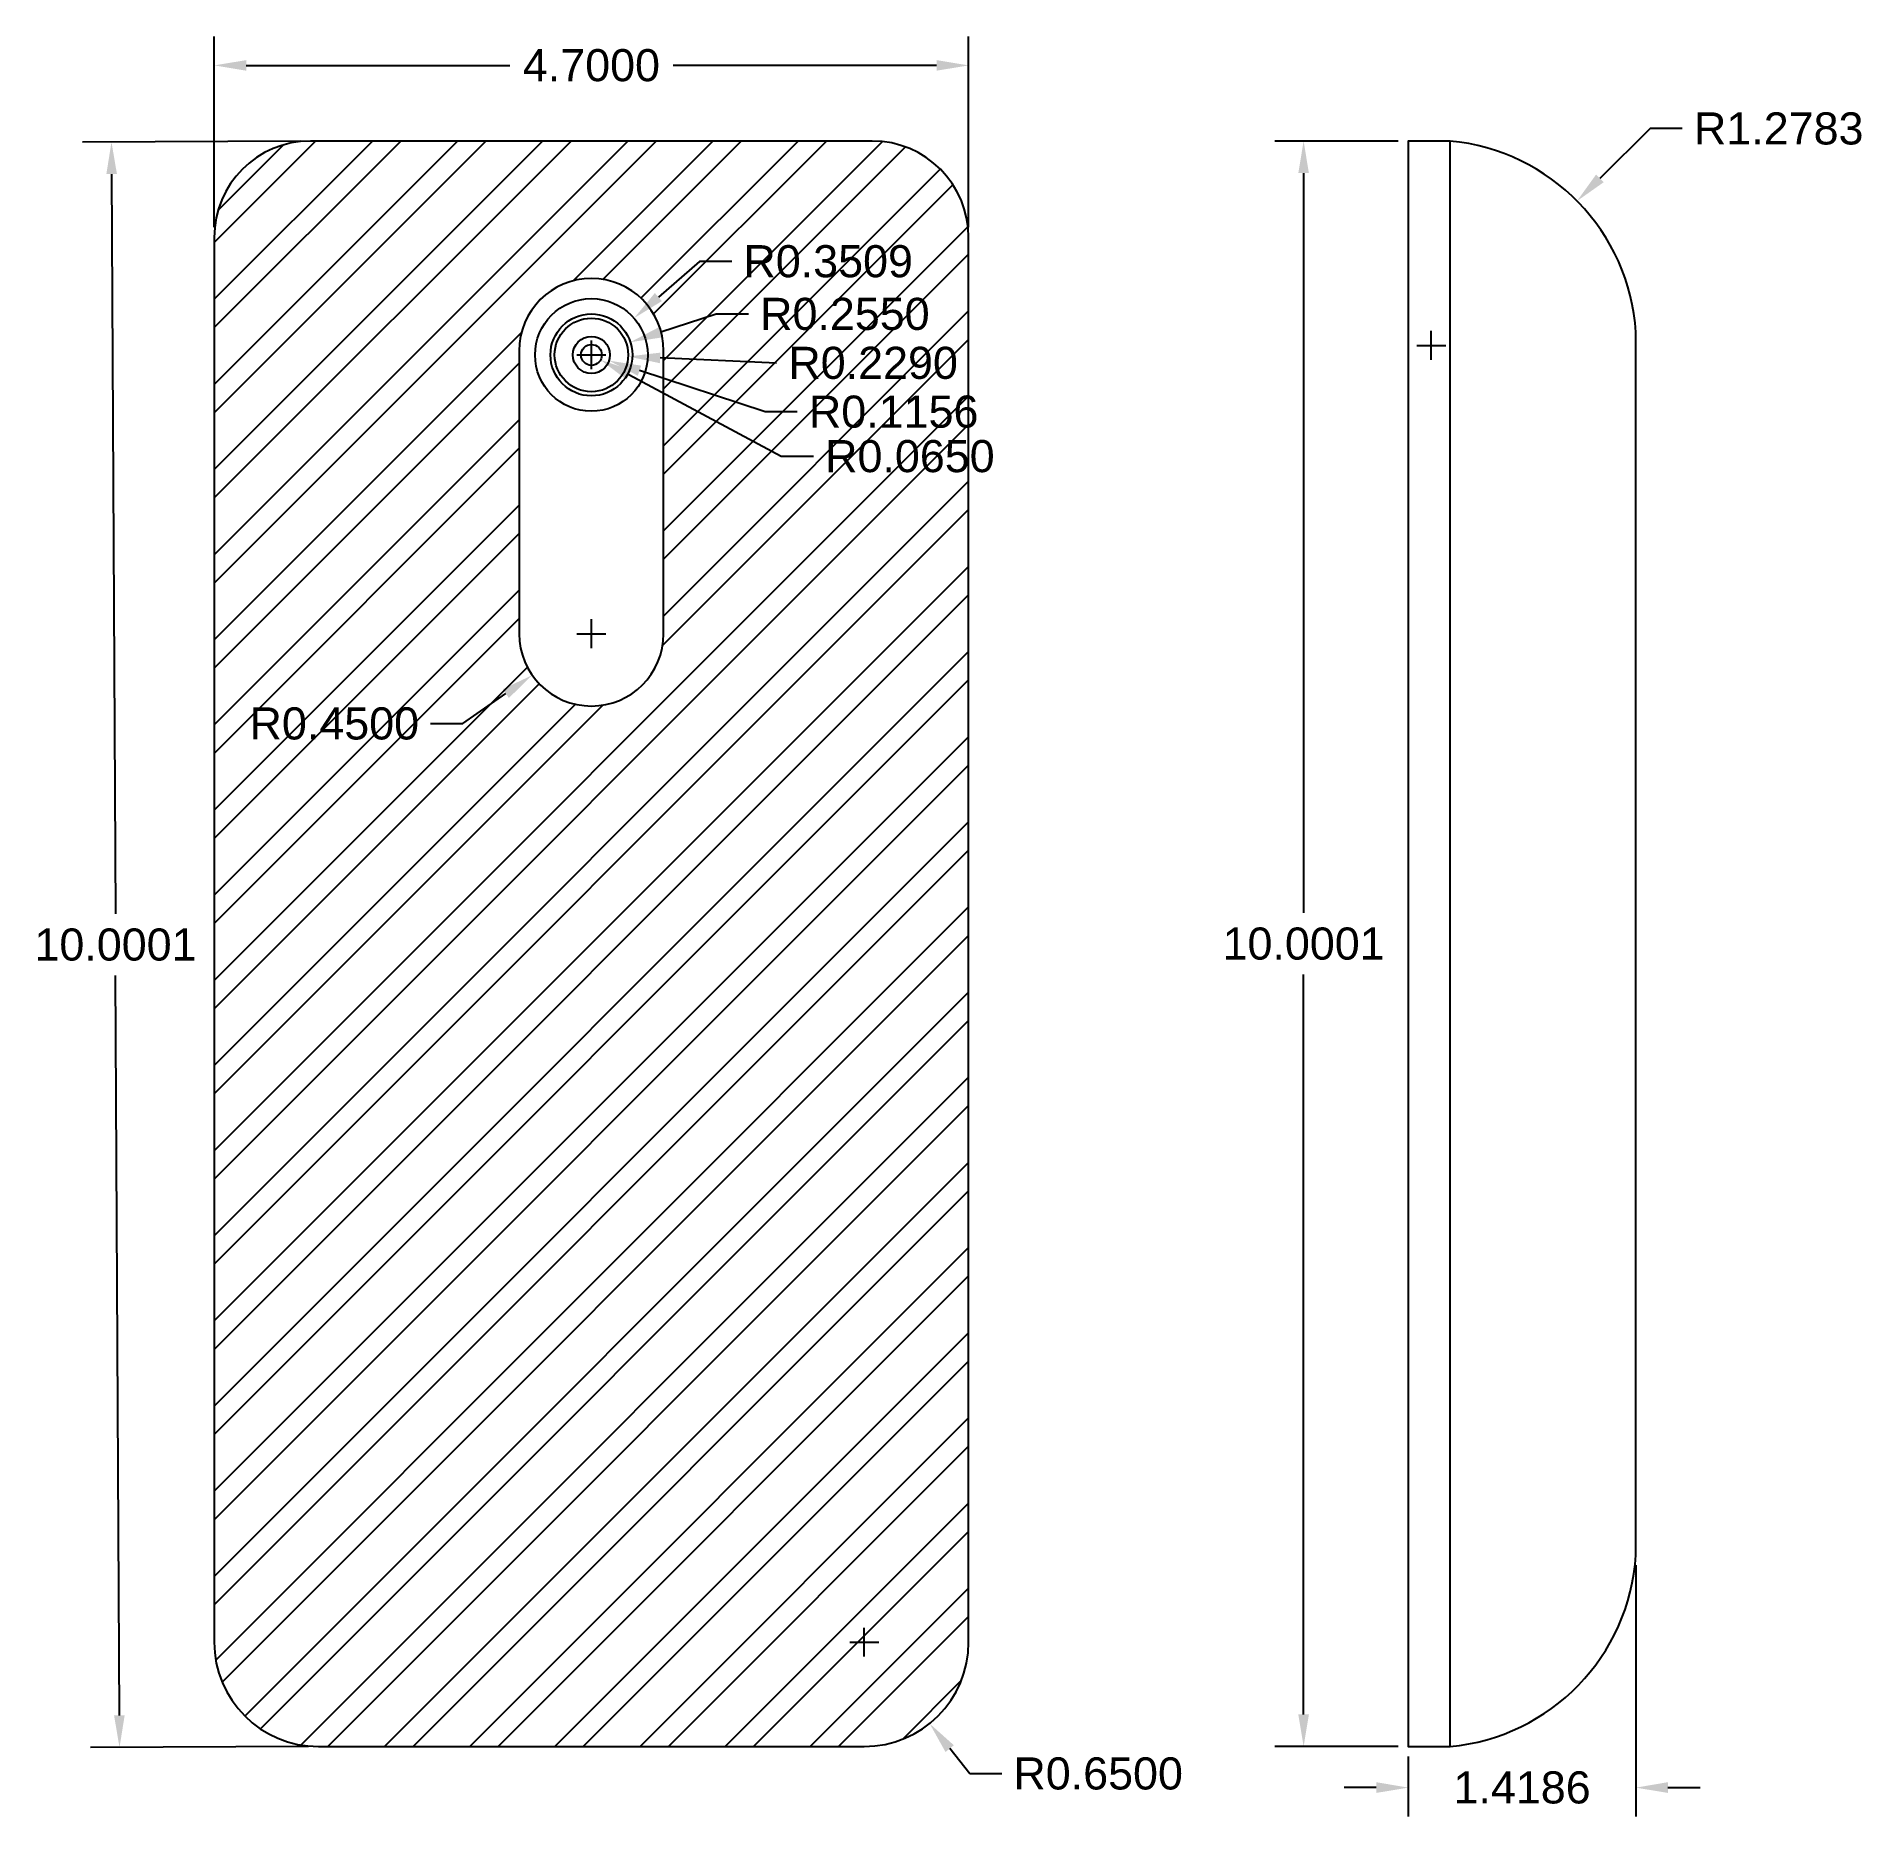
# Model space of a CAD drawing. Header units: centimetres. Extents: x 3 to 14.4, y 1.7 to 12.8.
import ezdxf

# ---------------------------------------------------------------- set-up
doc = ezdxf.new("R2010")
doc.units = ezdxf.units.CM
doc.header["$MEASUREMENT"] = 0
for name, color, linetype in [('camera', 252, 'Continuous'), ('carcasa_spate', 160, 'Continuous'), ('dim', 80, 'Continuous'), ('lateral', 50, 'Continuous')]:
    doc.layers.add(name, color=color, linetype=linetype)
doc.styles.get("Standard").update_dxf_attribs({"font": 'arial.ttf'})
doc.dimstyles.get("Standard").update_dxf_attribs({"dimtxt": 0.2, "dimasz": 0.2, "dimexe": 0.18, "dimexo": 0.0625, "dimgap": 0.09, "dimtad": 0, "dimtih": 1, "dimtoh": 1, "dimdec": 4, "dimzin": 0, "dimdsep": 46, "dimtxsty": 'Standard', "dimcen": 0.09, "dimadec": 0, "dimazin": 0, "dimtfac": 1, "dimtdec": 4, "dimtofl": 0, "dimtmove": 0, "dimatfit": 3, "dimfxl": 1, "dimtolj": 1, "dimtzin": 0, "dimarcsym": 0})

# ---------------------------------------------------------------- blocks, each defined once
blk = doc.blocks.new('*D1')
at = {"layer": 'Defpoints', "color": 0, "transparency": 16777216}
for p in [(11.563, 12.106), (10.911, 2.106), (11.563, 2.106)]:
    blk.add_point(p, dxfattribs=at)
at = {"layer": 'dim', "color": 0, "lineweight": -2, "transparency": 16777216}
for p, q in [((11.5, 12.106), (10.731, 12.106)), ((10.911, 11.906), (10.911, 7.298)), ((10.911, 2.306), (10.911, 6.914)), ((11.5, 2.106), (10.731, 2.106))]:
    blk.add_line(p, q, dxfattribs=at)
at = {"layer": 'dim', "color": 0, "transparency": 16777216}
for points in [[(10.878, 11.906), (10.944, 11.906), (10.911, 12.106)], [(10.878, 2.306), (10.944, 2.306), (10.911, 2.106)]]:
    blk.add_solid(points, dxfattribs=at)
at = {"layer": 'dim', "color": 0, "transparency": 16777216, "insert": (10.911, 7.106), "char_height": 0.2, "attachment_point": 5}
blk.add_mtext('\\A1;10.0001', dxfattribs=at)
blk = doc.blocks.new('*D3')
at = {"layer": 'Defpoints', "color": 0, "transparency": 16777216}
for p in [(12.614, 11.732), (11.706, 10.833)]:
    blk.add_point(p, dxfattribs=at)
at = {"layer": 'dim', "color": 0, "lineweight": -2, "transparency": 16777216}
for p, q in [((13.07, 12.183), (12.757, 11.873)), ((13.27, 12.183), (13.07, 12.183)), ((11.706, 10.743), (11.706, 10.923)), ((11.616, 10.833), (11.796, 10.833))]:
    blk.add_line(p, q, dxfattribs=at)
at = {"layer": 'dim', "color": 0, "transparency": 16777216}
blk.add_solid([(12.733, 11.897), (12.78, 11.849), (12.614, 11.732)], dxfattribs=at)
at = {"layer": 'dim', "color": 0, "transparency": 16777216, "insert": (13.871, 12.183), "char_height": 0.2, "attachment_point": 5}
blk.add_mtext('\\A1;R1.2783', dxfattribs=at)
blk = doc.blocks.new('*D4')
at = {"layer": 'Defpoints', "color": 0, "transparency": 16777216}
for p in [(12.981, 3.298), (11.563, 2.106), (12.981, 1.85)]:
    blk.add_point(p, dxfattribs=at)
at = {"layer": 'dim', "color": 0, "lineweight": -2, "transparency": 16777216}
for p, q in [((12.981, 3.235), (12.981, 1.67)), ((11.563, 2.044), (11.563, 1.67)), ((11.363, 1.85), (11.163, 1.85)), ((13.181, 1.85), (13.381, 1.85))]:
    blk.add_line(p, q, dxfattribs=at)
at = {"layer": 'dim', "color": 0, "transparency": 16777216}
for points in [[(11.363, 1.884), (11.363, 1.817), (11.563, 1.85)], [(13.181, 1.884), (13.181, 1.817), (12.981, 1.85)]]:
    blk.add_solid(points, dxfattribs=at)
at = {"layer": 'dim', "color": 0, "transparency": 16777216, "insert": (12.272, 1.85), "char_height": 0.2, "attachment_point": 5}
blk.add_mtext('\\A1;1.4186', dxfattribs=at)
blk = doc.blocks.new('*D5')
at = {"layer": 'Defpoints', "color": 0, "transparency": 16777216}
for p in [(8.824, 12.577), (4.124, 11.506), (8.824, 11.506)]:
    blk.add_point(p, dxfattribs=at)
at = {"layer": 'dim', "color": 0, "lineweight": -2, "transparency": 16777216}
for p, q in [((4.124, 11.569), (4.124, 12.757)), ((8.824, 11.569), (8.824, 12.757)), ((4.324, 12.577), (5.965, 12.577)), ((8.624, 12.577), (6.983, 12.577))]:
    blk.add_line(p, q, dxfattribs=at)
at = {"layer": 'dim', "color": 0, "transparency": 16777216}
for points in [[(4.324, 12.61), (4.324, 12.544), (4.124, 12.577)], [(8.624, 12.61), (8.624, 12.544), (8.824, 12.577)]]:
    blk.add_solid(points, dxfattribs=at)
at = {"layer": 'dim', "color": 0, "transparency": 16777216, "insert": (6.474, 12.577), "char_height": 0.2, "attachment_point": 5}
blk.add_mtext('\\A1;4.7000', dxfattribs=at)
blk = doc.blocks.new('*D6')
at = {"layer": 'Defpoints', "color": 0, "transparency": 16777216}
for p in [(4.724, 12.106), (3.534, 2.1), (4.774, 2.106)]:
    blk.add_point(p, dxfattribs=at)
at = {"layer": 'dim', "color": 0, "lineweight": -2, "transparency": 16777216}
for p, q in [((4.661, 12.106), (3.304, 12.099)), ((3.485, 11.9), (3.508, 7.292)), ((3.533, 2.3), (3.51, 6.908)), ((4.711, 2.106), (3.354, 2.099))]:
    blk.add_line(p, q, dxfattribs=at)
at = {"layer": 'dim', "color": 0, "transparency": 16777216}
for points in [[(3.518, 11.9), (3.452, 11.9), (3.484, 12.1)], [(3.566, 2.3), (3.5, 2.3), (3.534, 2.1)]]:
    blk.add_solid(points, dxfattribs=at)
at = {"layer": 'dim', "color": 0, "transparency": 16777216, "insert": (3.509, 7.1), "char_height": 0.2, "attachment_point": 5}
blk.add_mtext('\\A1;10.0001', dxfattribs=at)
blk = doc.blocks.new('*D7')
at = {"layer": 'Defpoints', "color": 0, "transparency": 16777216}
for p in [(8.174, 2.756), (8.581, 2.249)]:
    blk.add_point(p, dxfattribs=at)
at = {"layer": 'dim', "color": 0, "lineweight": -2, "transparency": 16777216}
for p, q in [((8.174, 2.666), (8.174, 2.846)), ((8.084, 2.756), (8.264, 2.756)), ((8.831, 1.937), (8.706, 2.093)), ((9.031, 1.937), (8.831, 1.937))]:
    blk.add_line(p, q, dxfattribs=at)
at = {"layer": 'dim', "color": 0, "transparency": 16777216}
blk.add_solid([(8.732, 2.114), (8.68, 2.072), (8.581, 2.249)], dxfattribs=at)
at = {"layer": 'dim', "color": 0, "transparency": 16777216, "insert": (9.631, 1.937), "char_height": 0.2, "attachment_point": 5}
blk.add_mtext('\\A1;R0.6500', dxfattribs=at)
blk = doc.blocks.new('*D8')
at = {"layer": 'Defpoints', "color": 0, "transparency": 16777216}
for p in [(6.474, 9.037), (6.105, 8.779)]:
    blk.add_point(p, dxfattribs=at)
at = {"layer": 'dim', "color": 0, "lineweight": -2, "transparency": 16777216}
for p, q in [((6.474, 8.947), (6.474, 9.127)), ((6.384, 9.037), (6.564, 9.037)), ((5.672, 8.477), (5.941, 8.665)), ((5.472, 8.477), (5.672, 8.477))]:
    blk.add_line(p, q, dxfattribs=at)
at = {"layer": 'dim', "color": 0, "transparency": 16777216}
blk.add_solid([(5.922, 8.692), (5.96, 8.637), (6.105, 8.779)], dxfattribs=at)
at = {"layer": 'dim', "color": 0, "transparency": 16777216, "insert": (4.872, 8.477), "char_height": 0.2, "attachment_point": 5}
blk.add_mtext('\\A1;R0.4500', dxfattribs=at)
blk = doc.blocks.new('*D9')
at = {"layer": 'Defpoints', "color": 0, "transparency": 16777216}
for p in [(6.74, 11.003), (6.474, 10.774)]:
    blk.add_point(p, dxfattribs=at)
at = {"layer": 'dim', "color": 0, "lineweight": -2, "transparency": 16777216}
for p, q in [((7.148, 11.356), (6.891, 11.134)), ((7.348, 11.356), (7.148, 11.356)), ((6.474, 10.684), (6.474, 10.864)), ((6.384, 10.774), (6.564, 10.774))]:
    blk.add_line(p, q, dxfattribs=at)
at = {"layer": 'dim', "color": 0, "transparency": 16777216}
blk.add_solid([(6.869, 11.159), (6.913, 11.109), (6.74, 11.003)], dxfattribs=at)
at = {"layer": 'dim', "color": 0, "transparency": 16777216, "insert": (7.949, 11.356), "char_height": 0.2, "attachment_point": 5}
blk.add_mtext('\\A1;R0.3509', dxfattribs=at)
blk = doc.blocks.new('*D10')
at = {"layer": 'Defpoints', "color": 0, "transparency": 16777216}
for p in [(6.716, 10.853), (6.474, 10.774)]:
    blk.add_point(p, dxfattribs=at)
at = {"layer": 'dim', "color": 0, "lineweight": -2, "transparency": 16777216}
for p, q in [((7.252, 11.028), (6.906, 10.915)), ((7.452, 11.028), (7.252, 11.028)), ((6.474, 10.684), (6.474, 10.864)), ((6.384, 10.774), (6.564, 10.774))]:
    blk.add_line(p, q, dxfattribs=at)
at = {"layer": 'dim', "color": 0, "transparency": 16777216}
blk.add_solid([(6.896, 10.947), (6.917, 10.883), (6.716, 10.853)], dxfattribs=at)
at = {"layer": 'dim', "color": 0, "transparency": 16777216, "insert": (8.053, 11.028), "char_height": 0.2, "attachment_point": 5}
blk.add_mtext('\\A1;R0.2550', dxfattribs=at)
blk = doc.blocks.new('*D11')
at = {"layer": 'Defpoints', "color": 0, "transparency": 16777216}
for p in [(6.474, 10.774), (6.703, 10.764)]:
    blk.add_point(p, dxfattribs=at)
at = {"layer": 'dim', "color": 0, "lineweight": -2, "transparency": 16777216}
for p, q in [((6.474, 10.684), (6.474, 10.864)), ((6.384, 10.774), (6.564, 10.774)), ((7.628, 10.723), (6.902, 10.755))]:
    blk.add_line(p, q, dxfattribs=at)
at = {"layer": 'dim', "color": 0, "transparency": 16777216}
blk.add_solid([(6.904, 10.788), (6.901, 10.722), (6.703, 10.764)], dxfattribs=at)
at = {"layer": 'dim', "color": 0, "transparency": 16777216, "insert": (8.229, 10.723), "char_height": 0.2, "attachment_point": 5}
blk.add_mtext('\\A1;R0.2290', dxfattribs=at)
blk = doc.blocks.new('*D12')
at = {"layer": 'Defpoints', "color": 0, "transparency": 16777216}
for p in [(6.474, 10.774), (6.584, 10.738)]:
    blk.add_point(p, dxfattribs=at)
at = {"layer": 'dim', "color": 0, "lineweight": -2, "transparency": 16777216}
for p, q in [((6.474, 10.684), (6.474, 10.864)), ((6.384, 10.774), (6.564, 10.774)), ((7.556, 10.419), (6.774, 10.676)), ((7.756, 10.419), (7.556, 10.419))]:
    blk.add_line(p, q, dxfattribs=at)
at = {"layer": 'dim', "color": 0, "transparency": 16777216}
blk.add_solid([(6.784, 10.707), (6.763, 10.644), (6.584, 10.738)], dxfattribs=at)
at = {"layer": 'dim', "color": 0, "transparency": 16777216, "insert": (8.357, 10.419), "char_height": 0.2, "attachment_point": 5}
blk.add_mtext('\\A1;R0.1156', dxfattribs=at)
blk = doc.blocks.new('*D13')
at = {"layer": 'Defpoints', "color": 0, "transparency": 16777216}
for p in [(6.474, 10.774), (6.531, 10.743)]:
    blk.add_point(p, dxfattribs=at)
at = {"layer": 'dim', "color": 0, "lineweight": -2, "transparency": 16777216}
for p, q in [((6.474, 10.684), (6.474, 10.864)), ((6.384, 10.774), (6.564, 10.774)), ((7.657, 10.142), (6.708, 10.649)), ((7.857, 10.142), (7.657, 10.142))]:
    blk.add_line(p, q, dxfattribs=at)
at = {"layer": 'dim', "color": 0, "transparency": 16777216}
blk.add_solid([(6.723, 10.678), (6.692, 10.62), (6.531, 10.743)], dxfattribs=at)
at = {"layer": 'dim', "color": 0, "transparency": 16777216, "insert": (8.458, 10.142), "char_height": 0.2, "attachment_point": 5}
blk.add_mtext('\\A1;R0.0650', dxfattribs=at)

msp = doc.modelspace()

# ---------------------------------------------------------------- hatches: boundary and pattern name
at = {"layer": 'carcasa_spate'}
h = msp.add_hatch(dxfattribs=at)
h.set_pattern_fill('ANSI32', color=256, style=0)
h.set_pattern_definition([(45, (-2.83168, 0.45254), (-0.265165, 0.265165), []), (45, (-2.6549, 0.45254), (-0.265165, 0.265165), [])])
edge = h.paths.add_edge_path()
edge.add_line((4.1239, 7.25604), (4.1239, 2.75603))
edge.add_arc((4.7739, 2.75603), 0.65, 180, 270)
edge.add_line((4.7739, 2.10603), (6.4739, 2.10603))
edge.add_line((6.4739, 2.10603), (8.1739, 2.10603))
edge.add_arc((8.1739, 2.75603), 0.65, 270, 360)
edge.add_line((8.8239, 2.75603), (8.8239, 7.25604))
edge.add_line((8.8239, 7.25604), (8.8239, 11.50604))
edge.add_arc((8.2239, 11.50604), 0.6, 0, 90)
edge.add_line((8.2239, 12.10604), (6.4739, 12.10604))
edge.add_line((6.4739, 12.10604), (4.7239, 12.10604))
edge.add_arc((4.7239, 11.50604), 0.6, 90, 180)
edge.add_line((4.1239, 11.50604), (4.1239, 7.25604))
edge = h.paths.add_edge_path(flags=16)
edge.add_line((6.9239, 9.03693), (6.9239, 10.79978))
edge.add_arc((6.4739, 10.79978), 0.45, 0, 180)
edge.add_line((6.0239, 10.79978), (6.0239, 9.03693))
edge.add_arc((6.4739, 9.03693), 0.45, 180, 360)

# ---------------------------------------------------------------- linework, layer by layer
at = {"layer": 'camera'}
for radius in [0.35092, 0.255, 0.229, 0.11563, 0.065]:
    msp.add_circle((6.4739, 10.77376), radius, dxfattribs=at)
at = {"layer": 'carcasa_spate'}
for points in [[(4.1239, 7.25604), (4.1239, 2.75603, 0.41421356), (4.7739, 2.10603), (6.4739, 2.10603), (8.1739, 2.10603, 0.41421356), (8.8239, 2.75603), (8.8239, 7.25604), (8.8239, 11.50604, 0.41421356), (8.2239, 12.10604), (6.4739, 12.10604), (4.7239, 12.10604, 0.41421356), (4.1239, 11.50604)], [(6.9239, 9.03693), (6.9239, 10.79978, 1), (6.0239, 10.79978), (6.0239, 9.03693, 1)]]:
    msp.add_lwpolyline(points, format="xyb", close=True, dxfattribs=at)
at = {"layer": 'lateral'}
msp.add_lwpolyline([(11.82483, 2.10603), (11.82483, 12.10613), (11.56281, 12.10613), (11.56281, 2.10603)], close=True, dxfattribs=at)
msp.add_lwpolyline([(11.82483, 2.10603, 0.36900173), (12.98143, 3.29765), (12.98143, 10.91451, 0.36900173), (11.82483, 12.10613)], format="xyb", dxfattribs=at)

# ---------------------------------------------------------------- dimensions: what is measured, and where the dimension line sits
at = {"layer": 'dim'}
for base, p1, p2, picture, middle in [((8.8239, 12.57696), (4.1239, 11.50604), (8.8239, 11.50604), '*D5', (6.4739, 12.57696)), ((12.98143, 1.85028), (11.56281, 2.10603), (12.98143, 3.29765), '*D4', (12.27212, 1.85028))]:
    dim = msp.add_linear_dim(base=base, p1=p1, p2=p2, dimstyle='Standard', dxfattribs=at)
    dim.commit()
    dim.dimension.update_dxf_attribs({"geometry": picture, "text_midpoint": middle})
for center, mpoint, picture, middle in [((11.70573, 10.83342), (12.61447, 11.7324), '*D3', (13.87081, 12.18302)), ((6.4739, 10.77376), (6.73953, 11.00307), '*D9', (7.94898, 11.35565)), ((6.4739, 10.77376), (6.71633, 10.85283), '*D10', (8.05254, 11.02756)), ((6.4739, 10.77376), (6.70268, 10.76379), '*D11', (7.6284, 10.72348)), ((6.4739, 10.77376), (6.58379, 10.73778), '*D12', (8.35711, 10.41939)), ((6.4739, 10.77376), (6.53124, 10.74314), '*D13', (8.45781, 10.1418)), ((6.4739, 9.03693), (6.10505, 8.77915), '*D8', (4.87179, 8.47672))]:
    dim = msp.add_radius_dim(center=center, mpoint=mpoint, dimstyle='Standard', dxfattribs=at)
    dim.commit()
    dim.dimension.update_dxf_attribs({"geometry": picture, "text_midpoint": middle, "dimtype": 164})
dim = msp.add_aligned_dim(p1=(4.7239, 12.10604), p2=(4.7739, 2.10603), distance=-1.23989, dimstyle='Standard', dxfattribs=at)
dim.commit()
dim.dimension.update_dxf_attribs({"geometry": '*D6', "text_midpoint": (3.50902, 7.09984)})
dim = msp.add_linear_dim(base=(10.9109, 2.10603), p1=(11.56281, 12.10613), p2=(11.56281, 2.10603), angle=90, dimstyle='Standard', dxfattribs=at)
dim.commit()
dim.dimension.update_dxf_attribs({"geometry": '*D1', "text_midpoint": (10.9109, 7.10608)})
dim = msp.add_radius_dim(center=(8.1739, 2.75603), mpoint=(8.58064, 2.24901), dimstyle='Standard', dxfattribs=at)
dim.commit()
dim.dimension.update_dxf_attribs({"geometry": '*D7', "text_midpoint": (9.63144, 1.937)})

doc.saveas('drawing.dxf')
